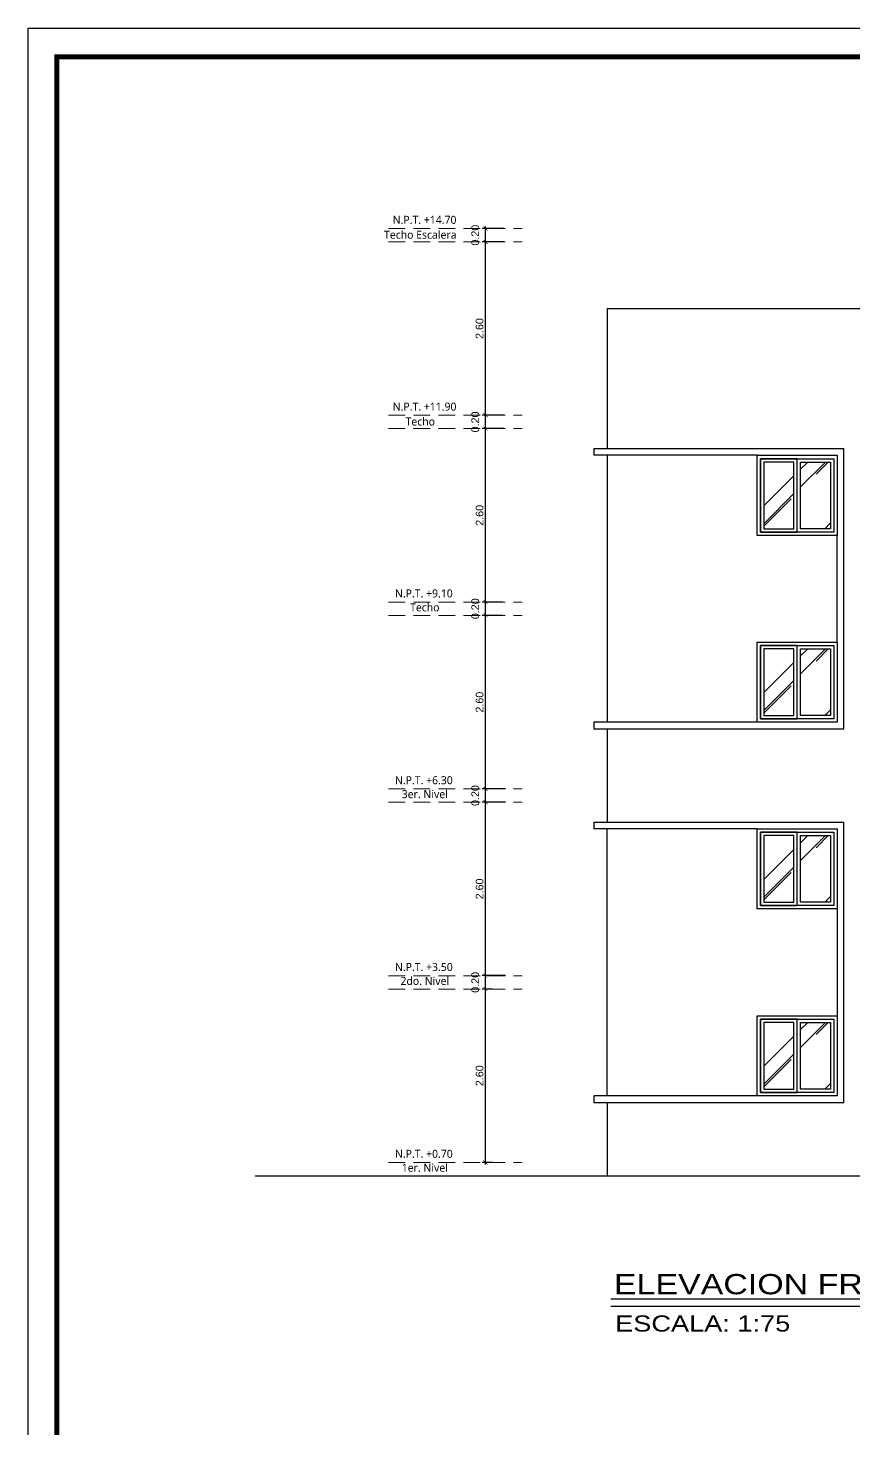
# Model space of a CAD drawing. Header units: feet. Extents: x -417 to 46, y -646 to -218.
# Drawn here: x -112.25 to -99.87, y -343.25 to -322.25 of the extents above; entities that cross this region are included whole.
import ezdxf

# ---------------------------------------------------------------- set-up
doc = ezdxf.new("R2010")
doc.units = ezdxf.units.FT
doc.header["$MEASUREMENT"] = 0
doc.linetypes.add('HIDDEN', pattern=[0.375, 0.25, -0.125])
for name, color, linetype, lineweight in [('arq-pisos', 251, 'Continuous', 5), ('DIM-COTAS', 1, 'Continuous', 5), ('TXT', 2, 'Continuous', 9), ('VUELOS', 8, 'HIDDEN', 0)]:
    doc.layers.add(name, color=color, linetype=linetype, lineweight=lineweight)
for name, color, linetype in [('DIM', 10, 'Continuous'), ('MARCO', 7, 'Continuous'), ('MVERDE', 3, 'Continuous'), ('PERT-VENT', 2, 'Continuous'), ('textos', 7, 'Continuous'), ('TEXXT', 8, 'Continuous')]:
    doc.layers.add(name, color=color, linetype=linetype)
doc.styles.add('ads', font='trebuc.ttf', dxfattribs={"height": 0.14})
doc.styles.add('DAMIAN', font='arial.ttf', dxfattribs={"height": 0.12})
doc.styles.get("Standard").update_dxf_attribs({"font": 'arial.ttf', "height": 0.115})
doc.dimstyles.new('KEILY', dxfattribs={"dimtxt": 0.115, "dimasz": 0.06, "dimexe": 0.05, "dimexo": 0.2, "dimgap": 0.03, "dimtad": 1, "dimzin": 1, "dimdsep": 46, "dimtxsty": 'Standard', "dimblk": 'ARCHTICK', "dimcen": 2.5, "dimdle": 0.03, "dimclrd": 256, "dimclre": 256, "dimclrt": 7, "dimadec": 0, "dimazin": 0, "dimtfac": 1, "dimtmove": 2, "dimatfit": 3, "dimfxl": 0.2, "dimfxlon": 1, "dimtolj": 1, "dimtzin": 1, "dimarcsym": 0})
pattern_1 = [(45, (84.2553, 28.5624), (0.5939697, 1.5839192), [10.5, -1.4, 3.5, -0.7]), (45, (84.66615, 29.4682), (-1.1532912, 0.1633417), [2.1, -0.231, 4.2, -0.525]), (45, (84.0821, 29.2306), (2.2422356, 2.90550176), [5.6, -0.98, 2.8, -0.7])]
pattern_2 = [(45, (84.2553, 31.3624), (0.5939697, 1.5839192), [10.5, -1.4, 3.5, -0.7]), (45, (84.66615, 32.2682), (-1.1532912, 0.1633417), [2.1, -0.231, 4.2, -0.525]), (45, (84.0821, 32.0306), (2.2422356, 2.90550176), [5.6, -0.98, 2.8, -0.7])]
pattern_3 = [(45, (84.2553, 34.1624), (0.5939697, 1.5839192), [10.5, -1.4, 3.5, -0.7]), (45, (84.66615, 35.0682), (-1.1532912, 0.1633417), [2.1, -0.231, 4.2, -0.525]), (45, (84.0821, 34.8306), (2.2422356, 2.90550176), [5.6, -0.98, 2.8, -0.7])]
pattern_4 = [(45, (84.2553, 36.9624), (0.5939697, 1.5839192), [10.5, -1.4, 3.5, -0.7]), (45, (84.66615, 37.8682), (-1.1532912, 0.1633417), [2.1, -0.231, 4.2, -0.525]), (45, (84.0821, 37.6306), (2.2422356, 2.90550176), [5.6, -0.98, 2.8, -0.7])]

# ---------------------------------------------------------------- blocks, each defined once
blk = doc.blocks.new('_ArchTick')
at = {"layer": 'DIM-COTAS', "color": 0, "const_width": 0.15}
blk.add_lwpolyline([(-0.5, -0.5), (0.5, 0.5)], dxfattribs=at)
blk = doc.blocks.new('*D138')
at = {"layer": 'Defpoints', "color": 0, "transparency": 16777216}
for p in [(-105.396, -336.653), (-105.091, -336.653), (-105.091, -339.253)]:
    blk.add_point(p, dxfattribs=at)
at = {"layer": 'DIM', "lineweight": -2, "transparency": 16777216}
for p, q in [((-105.396, -339.283), (-105.396, -336.623)), ((-105.291, -336.653), (-105.446, -336.653)), ((-105.291, -339.253), (-105.446, -339.253))]:
    blk.add_line(p, q, dxfattribs=at)
at = {"layer": 'DIM', "lineweight": -2, "transparency": 16777216, "xscale": 0.06, "yscale": 0.06, "zscale": 0.06}
for p, rotation in [((-105.396, -336.653), 90), ((-105.396, -339.253), 270)]:
    blk.add_blockref('_ArchTick', p, dxfattribs=dict(at, rotation=rotation))
at = {"layer": 'DIM', "color": 7, "transparency": 16777216, "insert": (-105.485, -337.953), "char_height": 0.115, "attachment_point": 5, "rotation": 90}
blk.add_mtext('\\A1;2.60', dxfattribs=at)
blk = doc.blocks.new('*D139')
at = {"layer": 'Defpoints', "color": 0, "transparency": 16777216}
for p in [(-105.396, -336.453), (-104.605, -336.453), (-105.091, -336.653)]:
    blk.add_point(p, dxfattribs=at)
at = {"layer": 'DIM', "lineweight": -2, "transparency": 16777216}
for p, q in [((-105.096, -336.453), (-105.446, -336.453)), ((-105.396, -336.683), (-105.396, -336.423)), ((-105.291, -336.653), (-105.446, -336.653))]:
    blk.add_line(p, q, dxfattribs=at)
at = {"layer": 'DIM', "lineweight": -2, "transparency": 16777216, "xscale": 0.06, "yscale": 0.06, "zscale": 0.06}
for p, rotation in [((-105.396, -336.453), 90), ((-105.396, -336.653), 270)]:
    blk.add_blockref('_ArchTick', p, dxfattribs=dict(at, rotation=rotation))
at = {"layer": 'DIM', "color": 7, "transparency": 16777216, "insert": (-105.55, -336.553), "char_height": 0.115, "attachment_point": 5, "rotation": 90}
blk.add_mtext('\\A1;0.20', dxfattribs=at)
blk = doc.blocks.new('*D140')
at = {"layer": 'Defpoints', "color": 0, "transparency": 16777216}
for p in [(-105.396, -333.853), (-104.732, -333.853), (-104.605, -336.453)]:
    blk.add_point(p, dxfattribs=at)
at = {"layer": 'DIM', "lineweight": -2, "transparency": 16777216}
for p, q in [((-105.096, -333.853), (-105.446, -333.853)), ((-105.396, -336.483), (-105.396, -333.823)), ((-105.096, -336.453), (-105.446, -336.453))]:
    blk.add_line(p, q, dxfattribs=at)
at = {"layer": 'DIM', "lineweight": -2, "transparency": 16777216, "xscale": 0.06, "yscale": 0.06, "zscale": 0.06}
for p, rotation in [((-105.396, -333.853), 90), ((-105.396, -336.453), 270)]:
    blk.add_blockref('_ArchTick', p, dxfattribs=dict(at, rotation=rotation))
at = {"layer": 'DIM', "color": 7, "transparency": 16777216, "insert": (-105.485, -335.153), "char_height": 0.115, "attachment_point": 5, "rotation": 90}
blk.add_mtext('\\A1;2.60', dxfattribs=at)
blk = doc.blocks.new('*D141')
at = {"layer": 'Defpoints', "color": 0, "transparency": 16777216}
for p in [(-105.396, -333.653), (-104.732, -333.653), (-104.732, -333.853)]:
    blk.add_point(p, dxfattribs=at)
at = {"layer": 'DIM', "lineweight": -2, "transparency": 16777216}
for p, q in [((-105.096, -333.653), (-105.446, -333.653)), ((-105.396, -333.883), (-105.396, -333.623)), ((-105.096, -333.853), (-105.446, -333.853))]:
    blk.add_line(p, q, dxfattribs=at)
at = {"layer": 'DIM', "lineweight": -2, "transparency": 16777216, "xscale": 0.06, "yscale": 0.06, "zscale": 0.06}
for p, rotation in [((-105.396, -333.653), 90), ((-105.396, -333.853), 270)]:
    blk.add_blockref('_ArchTick', p, dxfattribs=dict(at, rotation=rotation))
at = {"layer": 'DIM', "color": 7, "transparency": 16777216, "insert": (-105.55, -333.753), "char_height": 0.115, "attachment_point": 5, "rotation": 90}
blk.add_mtext('\\A1;0.20', dxfattribs=at)
blk = doc.blocks.new('*D142')
at = {"layer": 'Defpoints', "color": 0, "transparency": 16777216}
for p in [(-105.396, -331.053), (-104.947, -331.053), (-104.732, -333.653)]:
    blk.add_point(p, dxfattribs=at)
at = {"layer": 'DIM', "lineweight": -2, "transparency": 16777216}
for p, q in [((-105.147, -331.053), (-105.446, -331.053)), ((-105.396, -333.683), (-105.396, -331.023)), ((-105.096, -333.653), (-105.446, -333.653))]:
    blk.add_line(p, q, dxfattribs=at)
at = {"layer": 'DIM', "lineweight": -2, "transparency": 16777216, "xscale": 0.06, "yscale": 0.06, "zscale": 0.06}
for p, rotation in [((-105.396, -331.053), 90), ((-105.396, -333.653), 270)]:
    blk.add_blockref('_ArchTick', p, dxfattribs=dict(at, rotation=rotation))
at = {"layer": 'DIM', "color": 7, "transparency": 16777216, "insert": (-105.485, -332.353), "char_height": 0.115, "attachment_point": 5, "rotation": 90}
blk.add_mtext('\\A1;2.60', dxfattribs=at)
blk = doc.blocks.new('*D143')
at = {"layer": 'Defpoints', "color": 0, "transparency": 16777216}
for p in [(-105.396, -330.853), (-104.947, -330.853), (-104.947, -331.053)]:
    blk.add_point(p, dxfattribs=at)
at = {"layer": 'DIM', "lineweight": -2, "transparency": 16777216}
for p, q in [((-105.147, -330.853), (-105.446, -330.853)), ((-105.396, -331.083), (-105.396, -330.823)), ((-105.147, -331.053), (-105.446, -331.053))]:
    blk.add_line(p, q, dxfattribs=at)
at = {"layer": 'DIM', "lineweight": -2, "transparency": 16777216, "xscale": 0.06, "yscale": 0.06, "zscale": 0.06}
for p, rotation in [((-105.396, -330.853), 90), ((-105.396, -331.053), 270)]:
    blk.add_blockref('_ArchTick', p, dxfattribs=dict(at, rotation=rotation))
at = {"layer": 'DIM', "color": 7, "transparency": 16777216, "insert": (-105.55, -330.953), "char_height": 0.115, "attachment_point": 5, "rotation": 90}
blk.add_mtext('\\A1;0.20', dxfattribs=at)
blk = doc.blocks.new('*D144')
at = {"layer": 'Defpoints', "color": 0, "transparency": 16777216}
for p in [(-105.396, -328.253), (-104.917, -328.253), (-104.947, -330.853)]:
    blk.add_point(p, dxfattribs=at)
at = {"layer": 'DIM', "lineweight": -2, "transparency": 16777216}
for p, q in [((-105.396, -330.883), (-105.396, -328.223)), ((-105.117, -328.253), (-105.446, -328.253)), ((-105.147, -330.853), (-105.446, -330.853))]:
    blk.add_line(p, q, dxfattribs=at)
at = {"layer": 'DIM', "lineweight": -2, "transparency": 16777216, "xscale": 0.06, "yscale": 0.06, "zscale": 0.06}
for p, rotation in [((-105.396, -328.253), 90), ((-105.396, -330.853), 270)]:
    blk.add_blockref('_ArchTick', p, dxfattribs=dict(at, rotation=rotation))
at = {"layer": 'DIM', "color": 7, "transparency": 16777216, "insert": (-105.485, -329.553), "char_height": 0.115, "attachment_point": 5, "rotation": 90}
blk.add_mtext('\\A1;2.60', dxfattribs=at)
blk = doc.blocks.new('*D145')
at = {"layer": 'Defpoints', "color": 0, "transparency": 16777216}
for p in [(-105.396, -328.053), (-104.917, -328.053), (-104.917, -328.253)]:
    blk.add_point(p, dxfattribs=at)
at = {"layer": 'DIM', "lineweight": -2, "transparency": 16777216}
for p, q in [((-105.117, -328.053), (-105.446, -328.053)), ((-105.396, -328.283), (-105.396, -328.023)), ((-105.117, -328.253), (-105.446, -328.253))]:
    blk.add_line(p, q, dxfattribs=at)
at = {"layer": 'DIM', "lineweight": -2, "transparency": 16777216, "xscale": 0.06, "yscale": 0.06, "zscale": 0.06}
for p, rotation in [((-105.396, -328.053), 90), ((-105.396, -328.253), 270)]:
    blk.add_blockref('_ArchTick', p, dxfattribs=dict(at, rotation=rotation))
at = {"layer": 'DIM', "color": 7, "transparency": 16777216, "insert": (-105.55, -328.153), "char_height": 0.115, "attachment_point": 5, "rotation": 90}
blk.add_mtext('\\A1;0.20', dxfattribs=at)
blk = doc.blocks.new('*D146')
at = {"layer": 'Defpoints', "color": 0, "transparency": 16777216}
for p in [(-105.396, -325.453), (-104.917, -325.453), (-104.947, -328.053)]:
    blk.add_point(p, dxfattribs=at)
at = {"layer": 'DIM', "lineweight": -2, "transparency": 16777216}
for p, q in [((-105.117, -325.453), (-105.446, -325.453)), ((-105.396, -328.083), (-105.396, -325.423)), ((-105.147, -328.053), (-105.446, -328.053))]:
    blk.add_line(p, q, dxfattribs=at)
at = {"layer": 'DIM', "lineweight": -2, "transparency": 16777216, "xscale": 0.06, "yscale": 0.06, "zscale": 0.06}
for p, rotation in [((-105.396, -325.453), 90), ((-105.396, -328.053), 270)]:
    blk.add_blockref('_ArchTick', p, dxfattribs=dict(at, rotation=rotation))
at = {"layer": 'DIM', "color": 7, "transparency": 16777216, "insert": (-105.485, -326.753), "char_height": 0.115, "attachment_point": 5, "rotation": 90}
blk.add_mtext('\\A1;2.60', dxfattribs=at)
blk = doc.blocks.new('*D147')
at = {"layer": 'Defpoints', "color": 0, "transparency": 16777216}
for p in [(-105.396, -325.253), (-104.917, -325.253), (-104.917, -325.453)]:
    blk.add_point(p, dxfattribs=at)
at = {"layer": 'DIM', "lineweight": -2, "transparency": 16777216}
for p, q in [((-105.117, -325.253), (-105.446, -325.253)), ((-105.396, -325.483), (-105.396, -325.223)), ((-105.117, -325.453), (-105.446, -325.453))]:
    blk.add_line(p, q, dxfattribs=at)
at = {"layer": 'DIM', "lineweight": -2, "transparency": 16777216, "xscale": 0.06, "yscale": 0.06, "zscale": 0.06}
for p, rotation in [((-105.396, -325.253), 90), ((-105.396, -325.453), 270)]:
    blk.add_blockref('_ArchTick', p, dxfattribs=dict(at, rotation=rotation))
at = {"layer": 'DIM', "color": 7, "transparency": 16777216, "insert": (-105.55, -325.353), "char_height": 0.115, "attachment_point": 5, "rotation": 90}
blk.add_mtext('\\A1;0.20', dxfattribs=at)

msp = doc.modelspace()

# ---------------------------------------------------------------- hatches: boundary and pattern name
at = {"layer": 'arq-pisos'}
h = msp.add_hatch(dxfattribs=at)
h.set_pattern_fill('AR-RROOF', color=256, scale=0.7, angle=45)
h.set_pattern_definition(pattern_4)
h.paths.add_polyline_path([(-101.2241, -329.7534), (-100.7741, -329.7534), (-100.7741, -328.7534), (-101.2241, -328.7534)])
h = msp.add_hatch(dxfattribs=at)
h.set_pattern_fill('AR-RROOF', color=256, scale=0.7, angle=45)
h.set_pattern_definition(pattern_4)
h.paths.add_polyline_path([(-100.2241, -329.7534), (-100.6741, -329.7534), (-100.6741, -328.7534), (-100.2241, -328.7534)])
h = msp.add_hatch(dxfattribs=at)
h.set_pattern_fill('AR-RROOF', color=256, scale=0.7, angle=45)
h.set_pattern_definition(pattern_3)
h.paths.add_polyline_path([(-101.2241, -332.5534), (-100.7741, -332.5534), (-100.7741, -331.5534), (-101.2241, -331.5534)])
h = msp.add_hatch(dxfattribs=at)
h.set_pattern_fill('AR-RROOF', color=256, scale=0.7, angle=45)
h.set_pattern_definition(pattern_3)
h.paths.add_polyline_path([(-100.2241, -332.5534), (-100.6741, -332.5534), (-100.6741, -331.5534), (-100.2241, -331.5534)])
h = msp.add_hatch(dxfattribs=at)
h.set_pattern_fill('AR-RROOF', color=256, scale=0.7, angle=45)
h.set_pattern_definition(pattern_2)
h.paths.add_polyline_path([(-101.2241, -335.3534), (-100.7741, -335.3534), (-100.7741, -334.3534), (-101.2241, -334.3534)])
h = msp.add_hatch(dxfattribs=at)
h.set_pattern_fill('AR-RROOF', color=256, scale=0.7, angle=45)
h.set_pattern_definition(pattern_2)
h.paths.add_polyline_path([(-100.2241, -335.3534), (-100.6741, -335.3534), (-100.6741, -334.3534), (-100.2241, -334.3534)])
h = msp.add_hatch(dxfattribs=at)
h.set_pattern_fill('AR-RROOF', color=256, scale=0.7, angle=45)
h.set_pattern_definition(pattern_1)
h.paths.add_polyline_path([(-101.2241, -338.1534), (-100.7741, -338.1534), (-100.7741, -337.1534), (-101.2241, -337.1534)])
h = msp.add_hatch(dxfattribs=at)
h.set_pattern_fill('AR-RROOF', color=256, scale=0.7, angle=45)
h.set_pattern_definition(pattern_1)
h.paths.add_polyline_path([(-100.2241, -338.1534), (-100.6741, -338.1534), (-100.6741, -337.1534), (-100.2241, -337.1534)])

# ---------------------------------------------------------------- linework, layer by layer
at = {"color": 13}
msp.add_line((-108.8496, -339.4534), (-82.4914, -339.4534), dxfattribs=at)
at = {"layer": 'MARCO'}
msp.add_lwpolyline([(-112.2526, -322.2481), (-47.7526, -322.2481), (-47.7526, -364.2481), (-112.2526, -364.2481)], close=True, dxfattribs=at)
at = {"layer": 'MARCO', "const_width": 0.075}
msp.add_lwpolyline([(-54.925, -322.6821), (-111.8185, -322.6821), (-111.8185, -363.8141), (-54.925, -363.8141)], close=True, dxfattribs=at)
at = {"layer": 'MVERDE'}
for p, q in [((-103.5741, -326.4534), (-99.5241, -326.4534)), ((-103.5741, -326.4534), (-103.5741, -328.5534)), ((-103.5741, -328.6534), (-103.5741, -332.6534)), ((-103.5741, -332.7534), (-103.5741, -334.1534)), ((-103.5741, -338.2534), (-103.5741, -334.2534)), ((-103.5741, -338.3534), (-103.5741, -339.4534)), ((-103.5741, -338.3534), (-103.5741, -339.4534))]:
    msp.add_line(p, q, dxfattribs=at)
at = {"layer": 'PERT-VENT'}
for p, q in [((-103.7741, -328.5534), (-100.0241, -328.5534)), ((-103.7741, -328.5534), (-103.7741, -328.6534)), ((-100.0241, -332.7534), (-100.0241, -328.5534)), ((-101.3273, -328.6534), (-103.7741, -328.6534)), ((-100.1241, -331.4534), (-100.1241, -329.8534)), ((-103.7741, -332.6534), (-103.7741, -332.7534)), ((-101.3273, -332.6534), (-103.7741, -332.6534)), ((-103.7741, -332.7534), (-100.0241, -332.7534)), ((-103.7741, -334.1534), (-100.0241, -334.1534)), ((-103.7741, -334.1534), (-103.7741, -334.2534)), ((-101.3273, -334.2534), (-103.7741, -334.2534)), ((-100.0241, -338.3534), (-100.0241, -334.1534)), ((-100.1241, -335.4534), (-100.1241, -337.0534)), ((-103.7741, -338.2534), (-103.7741, -338.3534)), ((-101.3273, -338.2534), (-103.7741, -338.2534)), ((-100.1241, -338.2534), (-101.3241, -338.2534)), ((-103.7741, -338.3534), (-100.0241, -338.3534))]:
    msp.add_line(p, q, dxfattribs=at)
for points in [[(-100.1241, -329.8534), (-101.3241, -329.8534), (-101.3241, -328.6534), (-100.1241, -328.6534)], [(-100.1741, -329.8034), (-101.2741, -329.8034), (-101.2741, -328.7034), (-100.1741, -328.7034)], [(-101.2741, -329.8034), (-100.7241, -329.8034), (-100.7241, -328.7034), (-101.2741, -328.7034)], [(-101.2241, -329.7534), (-100.7741, -329.7534), (-100.7741, -328.7534), (-101.2241, -328.7534)], [(-100.1741, -329.8034), (-100.7241, -329.8034), (-100.7241, -328.7034), (-100.1741, -328.7034)], [(-100.2241, -329.7534), (-100.6741, -329.7534), (-100.6741, -328.7534), (-100.2241, -328.7534)], [(-100.1241, -332.6534), (-101.3241, -332.6534), (-101.3241, -331.4534), (-100.1241, -331.4534)], [(-100.1741, -332.6034), (-101.2741, -332.6034), (-101.2741, -331.5034), (-100.1741, -331.5034)], [(-101.2741, -332.6034), (-100.7241, -332.6034), (-100.7241, -331.5034), (-101.2741, -331.5034)], [(-101.2241, -332.5534), (-100.7741, -332.5534), (-100.7741, -331.5534), (-101.2241, -331.5534)], [(-100.1741, -332.6034), (-100.7241, -332.6034), (-100.7241, -331.5034), (-100.1741, -331.5034)], [(-100.2241, -332.5534), (-100.6741, -332.5534), (-100.6741, -331.5534), (-100.2241, -331.5534)], [(-100.1241, -335.4534), (-101.3241, -335.4534), (-101.3241, -334.2534), (-100.1241, -334.2534)], [(-100.1741, -335.4034), (-101.2741, -335.4034), (-101.2741, -334.3034), (-100.1741, -334.3034)], [(-101.2741, -335.4034), (-100.7241, -335.4034), (-100.7241, -334.3034), (-101.2741, -334.3034)], [(-100.1741, -335.4034), (-100.7241, -335.4034), (-100.7241, -334.3034), (-100.1741, -334.3034)], [(-101.2241, -335.3534), (-100.7741, -335.3534), (-100.7741, -334.3534), (-101.2241, -334.3534)], [(-100.2241, -335.3534), (-100.6741, -335.3534), (-100.6741, -334.3534), (-100.2241, -334.3534)], [(-100.1241, -338.2534), (-101.3241, -338.2534), (-101.3241, -337.0534), (-100.1241, -337.0534)], [(-100.1741, -338.2034), (-101.2741, -338.2034), (-101.2741, -337.1034), (-100.1741, -337.1034)], [(-101.2741, -338.2034), (-100.7241, -338.2034), (-100.7241, -337.1034), (-101.2741, -337.1034)], [(-101.2241, -338.1534), (-100.7741, -338.1534), (-100.7741, -337.1534), (-101.2241, -337.1534)], [(-100.1741, -338.2034), (-100.7241, -338.2034), (-100.7241, -337.1034), (-100.1741, -337.1034)], [(-100.2241, -338.1534), (-100.6741, -338.1534), (-100.6741, -337.1534), (-100.2241, -337.1534)]]:
    msp.add_lwpolyline(points, close=True, dxfattribs=at)
at = {"layer": 'TEXXT', "color": 4}
msp.add_line((-103.5166, -341.2978), (-93.3414, -341.2978), dxfattribs=at)
at = {"layer": 'TEXXT', "color": 3}
msp.add_line((-103.5166, -341.4069), (-93.2177, -341.4069), dxfattribs=at)
at = {"layer": 'VUELOS'}
for p, q in [((-106.8495, -325.2534), (-104.8465, -325.2534)), ((-106.8495, -325.4534), (-104.8465, -325.4534)), ((-106.8495, -328.0534), (-104.8465, -328.0534)), ((-106.8495, -328.2534), (-104.8465, -328.2534)), ((-106.8495, -330.8534), (-104.8465, -330.8534)), ((-106.8495, -331.0534), (-104.8465, -331.0534)), ((-106.8495, -333.6534), (-104.8465, -333.6534)), ((-106.8495, -333.8534), (-104.8465, -333.8534)), ((-106.8495, -336.4534), (-104.8465, -336.4534)), ((-106.8495, -336.6534), (-104.8465, -336.6534)), ((-106.8495, -339.2534), (-104.8465, -339.2534))]:
    msp.add_line(p, q, dxfattribs=at)

# ---------------------------------------------------------------- texts
at = {"layer": 'textos', "color": 7, "style": 'DAMIAN', "width": 1.2}
for s, height, p in [('ELEVACION FRONTAL, BLOQUE A', 0.303465, (-103.4721, -341.2288)), (' ESCALA: 1:75', 0.242772, (-103.5663, -341.7882))]:
    msp.add_text(s, height=height, dxfattribs=at).set_placement(p)
at = {"layer": 'TXT', "char_height": 0.12, "width": 3.744, "attachment_point": 2, "style": 'ads'}
for s, insert in [('N.P.T. +14.70', (-106.3096, -325.0633)), ('Techo Escalera', (-106.3737, -325.2862)), ('N.P.T. +11.90', (-106.3096, -327.8633)), ('Techo ', (-106.3737, -328.0862)), ('N.P.T. +9.10', (-106.3203, -330.6633)), ('Techo', (-106.306, -330.872)), ('N.P.T. +6.30', (-106.3203, -333.4633)), ('3er. Nivel', (-106.306, -333.672)), ('N.P.T. +3.50', (-106.3203, -336.2633)), ('2do. Nivel', (-106.306, -336.472)), ('N.P.T. +0.70', (-106.3203, -339.0633)), ('1er. Nivel', (-106.306, -339.272))]:
    msp.add_mtext(s, dxfattribs=dict(at, insert=insert))

# ---------------------------------------------------------------- dimensions: what is measured, and where the dimension line sits
at = {"layer": 'DIM'}
for base, p1, p2, picture, middle in [((-105.3962, -325.2534), (-104.9173, -325.4534), (-104.9173, -325.2534), '*D147', (-105.55, -325.3534)), ((-105.3962, -325.4534), (-104.9466, -328.0534), (-104.9173, -325.4534), '*D146', (-105.485, -326.7534)), ((-105.3962, -328.0534), (-104.9173, -328.2534), (-104.9173, -328.0534), '*D145', (-105.55, -328.1534)), ((-105.3962, -328.2534), (-104.9466, -330.8534), (-104.9173, -328.2534), '*D144', (-105.485, -329.5534)), ((-105.3962, -330.8534), (-104.9466, -331.0534), (-104.9466, -330.8534), '*D143', (-105.55, -330.9534)), ((-105.3962, -331.0534), (-104.7317, -333.6534), (-104.9466, -331.0534), '*D142', (-105.485, -332.3534)), ((-105.3962, -333.6534), (-104.7317, -333.8534), (-104.7317, -333.6534), '*D141', (-105.55, -333.7534)), ((-105.3962, -333.8534), (-104.6047, -336.4534), (-104.7317, -333.8534), '*D140', (-105.485, -335.1534)), ((-105.3962, -336.4534), (-105.0914, -336.6534), (-104.6047, -336.4534), '*D139', (-105.55, -336.5534)), ((-105.3962, -336.6534), (-105.0914, -339.2534), (-105.0914, -336.6534), '*D138', (-105.485, -337.9534))]:
    dim = msp.add_linear_dim(base=base, p1=p1, p2=p2, angle=90, dimstyle='KEILY', override={"dimfxl": 0.3}, dxfattribs=at)
    dim.commit()
    dim.dimension.update_dxf_attribs({"geometry": picture, "text_midpoint": middle})

doc.saveas('drawing.dxf')
